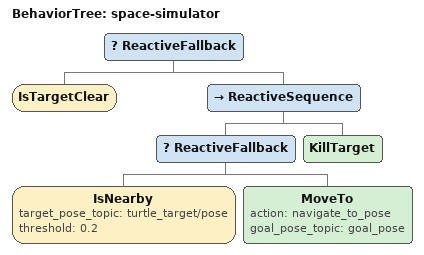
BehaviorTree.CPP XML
<?xml version="1.0" encoding="UTF-8"?>
<root BTCPP_format="4">
  <BehaviorTree ID="space-simulator">
    <ReactiveFallback>
      <IsTargetClear/>
      <ReactiveSequence>
        <ReactiveFallback>
          <IsNearby target_pose_topic="turtle_target/pose"
                    threshold="0.2"/>
          <MoveTo action="navigate_to_pose"
                  goal_pose_topic="goal_pose"/>
        </ReactiveFallback>
        <KillTarget/>
      </ReactiveSequence>
    </ReactiveFallback>
  </BehaviorTree>

</root>
